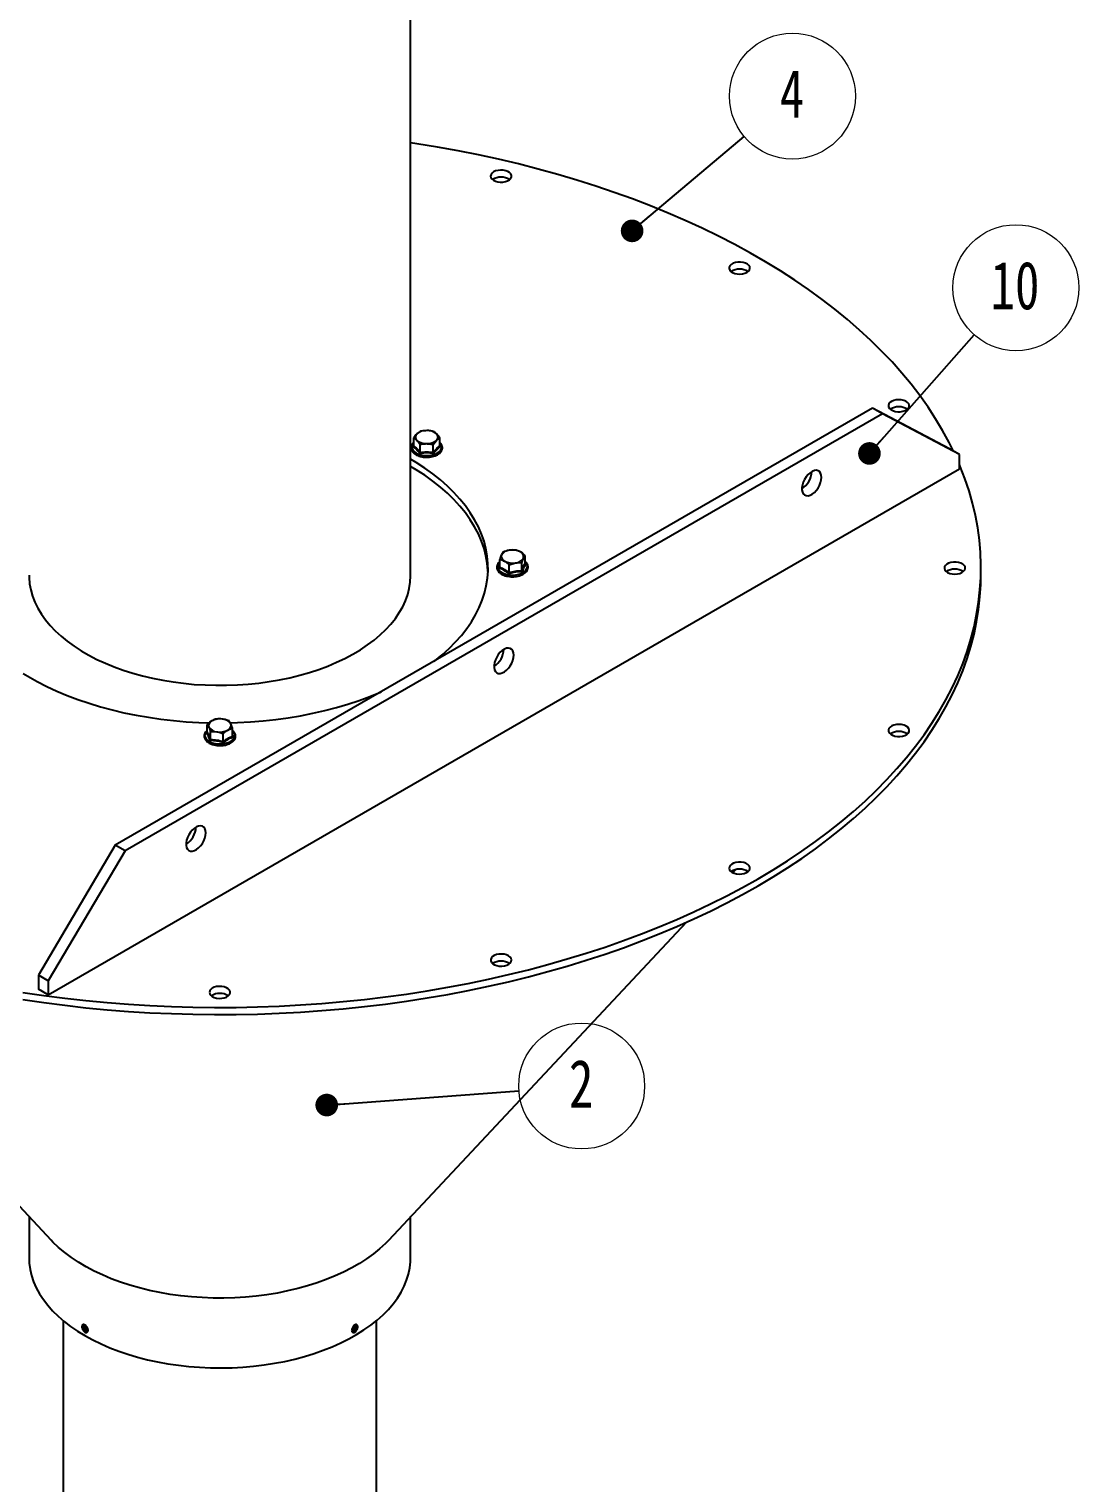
# Paper-space layout 'Sheet12' of a CAD drawing. Header units: millimetres. Extents: x 2 to 418, y -7 to 305.
# Drawn here: x 211.5 to 257.9, y 83.3 to 147.5 of the extents above; entities that cross this region are included whole.
import ezdxf

# ---------------------------------------------------------------- set-up
doc = ezdxf.new("R2010")
doc.units = ezdxf.units.MM
doc.styles.add('SLDTEXTSTYLE0', font='TXT', dxfattribs={"width": 0.75})
doc.dimstyles.new('SLDDIMSTYLE3', dxfattribs={"dimtxt": 0.18, "dimasz": 1, "dimexe": 0, "dimexo": 0.0625, "dimgap": 0, "dimtad": 0, "dimtih": 1, "dimtoh": 1, "dimdec": 0, "dimrnd": 1e-09, "dimzin": 0, "dimdsep": 46, "dimtxsty": 'Standard', "dimblk1": 'DOT', "dimblk2": 'DOT', "dimsah": 1, "dimcen": 0.09, "dimadec": 0, "dimazin": 0, "dimtfac": 1, "dimtdec": 0, "dimtofl": 0, "dimtmove": 0, "dimatfit": 3, "dimldrblk": 'DOT', "dimfxl": 1, "dimfrac": 2, "dimtolj": 1, "dimtzin": 0, "dimarcsym": 0})

# ---------------------------------------------------------------- blocks, each defined once
blk = doc.blocks.new('SW_NOTE_144')
at = {"color": 0, "linetype": 'Continuous', "lineweight": 0}
blk.add_circle((2.129, 1.79), 2.782, dxfattribs=at)
at = {"color": 0, "linetype": 'Continuous', "lineweight": 0, "insert": (2.108, 2.952), "char_height": 2.117, "attachment_point": 2, "style": 'SLDTEXTSTYLE0'}
blk.add_mtext('4', dxfattribs=at)
blk = doc.blocks.new('_DOT')
at = {"color": 0, "linetype": 'ByBlock', "lineweight": -2}
blk.add_line((-0.5, 0), (-1, 0), dxfattribs=at)
at = {"color": 0, "linetype": 'ByBlock', "const_width": 0.5}
blk.add_lwpolyline([(-0.25, 0, 1), (0.25, 0, 1)], format="xyb", close=True, dxfattribs=at)
blk = doc.blocks.new('SW_NOTE_145')
at = {"color": 0, "linetype": 'Continuous', "lineweight": 0}
blk.add_circle((1.842, 2.084), 2.782, dxfattribs=at)
at = {"color": 0, "linetype": 'Continuous', "lineweight": 0, "insert": (1.8, 3.246), "char_height": 2.1167, "attachment_point": 2, "style": 'SLDTEXTSTYLE0'}
blk.add_mtext('10', dxfattribs=at)
blk = doc.blocks.new('SW_NOTE_150')
at = {"color": 0, "linetype": 'Continuous', "lineweight": 0}
blk.add_circle((2.774, 0.207), 2.782, dxfattribs=at)
at = {"color": 0, "linetype": 'Continuous', "lineweight": 0, "insert": (2.753, 1.369), "char_height": 2.117, "attachment_point": 2, "style": 'SLDTEXTSTYLE0'}
blk.add_mtext('2', dxfattribs=at)

psp = doc.layouts.new('Sheet12')

# ---------------------------------------------------------------- linework, layer by layer
at = {"color": 7, "linetype": 'Continuous', "lineweight": 25}
for p, q in [((228.3421, 123.4098), (228.3421, 171.9045)), ((248.7489, 130.8049), (215.2973, 111.4937)), ((249.1841, 130.5537), (215.7325, 111.2425)), ((249.1841, 130.5537), (248.7489, 130.8049)), ((252.1485, 128.9988), (248.7489, 130.8049)), ((252.5836, 128.7476), (249.1841, 130.5537)), ((228.7645, 129.7721), (228.6202, 129.6643)), ((228.4446, 129.1001), (228.4759, 129.1392)), ((228.4759, 129.4835), (228.6202, 129.3756)), ((228.4759, 129.1329), (228.4759, 129.4835)), ((228.7645, 128.8442), (228.7645, 129.1949)), ((229.3419, 129.1949), (229.4862, 129.3756)), ((229.3419, 128.8442), (229.3419, 129.1949)), ((229.6306, 129.4835), (229.4862, 129.6643)), ((229.6306, 129.1329), (229.6306, 129.4835)), ((229.6306, 129.1372), (229.6618, 129.1001)), ((228.9611, 128.6336), (229.0402, 128.6303)), ((252.5836, 128.7476), (252.1485, 128.9988)), ((252.5836, 128.1195), (252.5836, 128.7476)), ((212.3329, 104.8832), (252.5836, 128.1195)), ((232.2806, 123.7714), (232.2806, 124.122)), ((232.43, 124.4439), (232.3553, 124.3194)), ((232.6889, 123.8863), (232.9677, 123.9659)), ((232.9877, 124.5302), (232.7089, 124.5235)), ((233.2465, 123.9726), (233.3212, 124.17)), ((233.2465, 123.6219), (233.2465, 123.9726)), ((233.396, 123.9439), (233.396, 124.2945)), ((233.3977, 123.9361), (233.4262, 123.9158)), ((232.6889, 123.5357), (232.6889, 123.8863)), ((253.5306, 123.4219), (253.5306, 123.7359)), ((220.3235, 116.9836), (220.0446, 117.0632)), ((219.3273, 116.4555), (219.3562, 116.4773)), ((219.3575, 116.8342), (219.4322, 116.7097)), ((219.3575, 116.4835), (219.3575, 116.8342)), ((219.507, 116.5122), (219.7858, 116.5056)), ((219.507, 116.1616), (219.507, 116.5122)), ((220.0646, 116.0753), (220.0646, 116.426)), ((220.4729, 116.6617), (220.3982, 116.8591)), ((220.4729, 116.311), (220.4729, 116.6617)), ((215.2973, 111.4937), (211.8978, 105.7626)), ((215.7325, 111.2425), (212.3329, 105.5114)), ((215.7325, 111.2425), (215.2973, 111.4937)), ((242.5773, 110.2784), (242.7113, 110.4213)), ((199.3014, 108.0931), (212.4588, 94.056)), ((227.3715, 94.056), (240.529, 108.0931)), ((212.3329, 105.5114), (211.8978, 105.7626)), ((211.8978, 105.7626), (211.8978, 105.1344)), ((212.3329, 105.5114), (212.3329, 104.8832)), ((212.3329, 104.8832), (211.8978, 105.1344)), ((211.4883, 95.0914), (211.4883, 93.2727)), ((228.3421, 93.2727), (228.3421, 95.0914)), ((212.9921, 90.499), (212.9921, 71.917)), ((213.9358, 90.3126), (213.875, 90.2774)), ((213.8782, 90.1876), (213.9202, 90.2173)), ((213.9241, 90.2141), (213.8782, 90.1876)), ((213.8782, 90.1876), (213.8977, 90.1074)), ((213.984, 90.1572), (213.8977, 90.1074)), ((213.8977, 90.1074), (213.9591, 90.0569)), ((213.9816, 90.1668), (213.9202, 90.2173)), ((214.0011, 90.0866), (213.9591, 90.0569)), ((213.9816, 90.1668), (214.0011, 90.0866)), ((214.0288, 90.011), (214.0909, 90.0468)), ((225.7385, 90.0473), (225.8015, 90.011)), ((225.8293, 90.1167), (225.8712, 90.1949)), ((225.8293, 90.1167), (225.8487, 90.059)), ((225.8331, 90.1239), (225.9102, 90.0794)), ((225.8487, 90.059), (225.9102, 90.0794)), ((225.9327, 90.2153), (225.8712, 90.1949)), ((225.8816, 90.1983), (225.9522, 90.1576)), ((225.9554, 90.2774), (225.8939, 90.3129)), ((225.9522, 90.1576), (225.9102, 90.0794)), ((225.9327, 90.2153), (225.9522, 90.1576)), ((226.8383, 71.917), (226.8383, 90.499))]:
    psp.add_line(p, q, dxfattribs=at)
at = {"color": 8, "linetype": 'Continuous', "lineweight": 25}
psp.add_line((220.4729, 116.3485), (220.5031, 116.2736), dxfattribs=at)
at = {"color": 7, "linetype": 'Continuous', "lineweight": 25, "flags": 128}
for points in [[(252.3181, 128.9009), (252.126, 129.2869), (251.8409, 129.8109), (251.5304, 130.33), (251.1945, 130.8439), (250.8335, 131.352), (250.4478, 131.8541), (250.0376, 132.3496), (249.6033, 132.8383), (249.1452, 133.3196), (248.6637, 133.7933), (248.1592, 134.2589), (247.632, 134.7161), (247.0827, 135.1645), (246.5115, 135.6038), (245.9191, 136.0335), (245.3059, 136.4534), (244.6723, 136.8631), (244.0189, 137.2623), (243.3462, 137.6506), (242.6547, 138.0279), (241.945, 138.3936), (241.2176, 138.7476), (240.4732, 139.0896), (239.7123, 139.4193), (238.9356, 139.7365), (238.1436, 140.0408), (237.3371, 140.332), (236.5165, 140.61), (235.6827, 140.8745), (234.8363, 141.1252), (233.9779, 141.362), (233.1082, 141.5847), (232.2279, 141.793), (231.3379, 141.987), (230.4386, 142.1663), (229.5309, 142.3308), (228.6156, 142.4804), (228.3421, 142.522)], [(232.7641, 140.9471), (232.7947, 141.0116), (232.7965, 141.0783), (232.7695, 141.1433), (232.7153, 141.2023), (232.6375, 141.2517), (232.5408, 141.2884), (232.4313, 141.31), (232.316, 141.3152), (232.202, 141.3038), (232.0966, 141.2763), (232.0063, 141.2345), (231.9368, 141.1811), (231.8926, 141.1194), (231.8763, 141.0533), (231.8889, 140.9869), (231.9298, 140.9244), (231.9964, 140.8698), (232.0843, 140.8264), (232.1882, 140.797), (232.3015, 140.7835), (232.4171, 140.7866), (232.5277, 140.8063), (232.6263, 140.8412), (232.7068, 140.8891), (232.7641, 140.9471)], [(243.1954, 136.7984), (243.2663, 136.8512), (243.3122, 136.9125), (243.3303, 136.9785), (243.3194, 137.045), (243.2802, 137.1078), (243.2152, 137.163), (243.1284, 137.2072), (243.0253, 137.2375), (242.9124, 137.2521), (242.7968, 137.25), (242.6857, 137.2314), (242.5861, 137.1974), (242.5043, 137.1501), (242.4454, 137.0927), (242.4131, 137.0285), (242.4095, 136.9618), (242.4348, 136.8966), (242.4873, 136.8371), (242.5638, 136.787), (242.6595, 136.7494), (242.7683, 136.7268), (242.8835, 136.7205), (242.9978, 136.731), (243.1039, 136.7575), (243.1954, 136.7984)], [(250.0824, 130.6611), (250.1829, 130.6942), (250.266, 130.7407), (250.3264, 130.7976), (250.3604, 130.8614), (250.3659, 130.9282), (250.3424, 130.9936), (250.2915, 131.0535), (250.2164, 131.1043), (250.1217, 131.1427), (250.0135, 131.1663), (249.8985, 131.1737), (249.784, 131.1642), (249.6771, 131.1387), (249.5846, 131.0986), (249.5122, 131.0465), (249.4646, 130.9856), (249.4447, 130.9198), (249.4538, 130.8532), (249.4913, 130.79), (249.5548, 130.7342), (249.6404, 130.6893), (249.7426, 130.658), (249.8551, 130.6424), (249.9708, 130.6435), (250.0824, 130.6611)], [(229.3801, 119.6236), (229.4062, 119.6436), (229.7352, 119.911), (230.0416, 120.1872), (230.3246, 120.4716), (230.5838, 120.7635), (230.8184, 121.0622), (231.0279, 121.367), (231.2119, 121.6773), (231.3698, 121.9924), (231.5015, 122.3114), (231.6065, 122.6337), (231.6846, 122.9586), (231.7356, 123.2852), (231.7594, 123.6129), (231.756, 123.9409), (231.7254, 124.2684), (231.6676, 124.5947), (231.5827, 124.9189), (231.4711, 125.2405), (231.3328, 125.5586), (231.1683, 125.8726), (230.9779, 126.1816), (230.7621, 126.4849), (230.5213, 126.782), (230.2561, 127.0721), (229.9672, 127.3544), (229.6551, 127.6285), (229.3206, 127.8936), (228.9645, 128.1491), (228.5875, 128.3945), (228.3421, 128.5423)], [(231.7582, 123.5789), (231.756, 123.6268), (231.7254, 123.9543), (231.6676, 124.2806), (231.5827, 124.6049), (231.4711, 124.9265), (231.3328, 125.2446), (231.1683, 125.5585), (230.9779, 125.8675), (230.7621, 126.1709), (230.5213, 126.4679), (230.2561, 126.758), (229.9672, 127.0404), (229.6551, 127.3144), (229.3206, 127.5795), (228.9645, 127.8351), (228.5875, 128.0805), (228.3421, 128.2282)], [(243.6848, 110.014), (244.3479, 110.4078), (244.9915, 110.8123), (245.615, 111.2271), (246.2179, 111.652), (246.7997, 112.0865), (247.36, 112.5304), (247.8983, 112.9832), (248.4142, 113.4447), (248.9073, 113.9144), (249.3771, 114.3919), (249.8234, 114.877), (250.2457, 115.3691), (250.6437, 115.868), (251.017, 116.3731), (251.3655, 116.8842), (251.6888, 117.4007), (251.9866, 117.9223), (252.2588, 118.4486), (252.505, 118.9791), (252.7251, 119.5134), (252.919, 120.0511), (253.0864, 120.5917), (253.2272, 121.1349), (253.3414, 121.6801), (253.4288, 122.227), (253.4893, 122.7751), (253.523, 123.324), (253.5297, 123.8732), (253.5095, 124.4223), (253.4624, 124.9708), (253.3885, 125.5184), (253.2877, 126.0645), (253.1602, 126.6088), (253.006, 127.1507), (252.8254, 127.69), (252.6184, 128.226), (252.5836, 128.3095)], [(246.4916, 127.7432), (246.4815, 127.8453), (246.4514, 127.931), (246.4029, 127.9961), (246.3382, 128.0376), (246.2603, 128.0536), (246.1729, 128.0434), (246.08, 128.0073), (245.9861, 127.9472), (245.8954, 127.8658), (245.8123, 127.7669), (245.7406, 127.6552), (245.6836, 127.5358), (245.6441, 127.4144), (245.6239, 127.2966), (245.6239, 127.1879), (245.6441, 127.0935), (245.6836, 127.0177), (245.7406, 126.964), (245.8123, 126.9351), (245.8954, 126.9322), (245.9861, 126.9555), (246.08, 127.0038), (246.1729, 127.075), (246.2603, 127.1657), (246.3382, 127.2716), (246.4029, 127.3879), (246.4514, 127.509), (246.4815, 127.6293), (246.4916, 127.7432)], [(252.3767, 123.4695), (252.4915, 123.4778), (252.5991, 123.5024), (252.6927, 123.5417), (252.7664, 123.5931), (252.8157, 123.6536), (252.8373, 123.7192), (252.8301, 123.7858), (252.7943, 123.8493), (252.7323, 123.9057), (252.648, 123.9514), (252.5466, 123.9836), (252.4346, 124.0002), (252.3189, 124.0002), (252.2068, 123.9836), (252.1054, 123.9514), (252.0211, 123.9057), (251.9591, 123.8493), (251.9234, 123.7858), (251.9161, 123.7192), (251.9378, 123.6536), (251.987, 123.5931), (252.0608, 123.5417), (252.1544, 123.5024), (252.2619, 123.4778), (252.3767, 123.4695)], [(211.4883, 123.4219), (211.4902, 123.3186), (211.5138, 123.0436), (211.5643, 122.7699), (211.6416, 122.4982), (211.7454, 122.2294), (211.8753, 121.9645), (212.031, 121.7043), (212.212, 121.4495), (212.4176, 121.2011), (212.6473, 120.9598), (212.9002, 120.7263), (213.1756, 120.5015), (213.4726, 120.2861), (213.7902, 120.0807), (214.1275, 119.886), (214.4833, 119.7027), (214.8565, 119.5312), (215.2459, 119.3722), (215.6502, 119.2262), (216.0682, 119.0936), (216.4986, 118.9749), (216.9399, 118.8705), (217.3907, 118.7806), (217.8496, 118.7055), (218.3151, 118.6456), (218.7857, 118.601), (219.26, 118.5719), (219.7363, 118.5582), (220.2133, 118.5602), (220.6893, 118.5777), (221.1628, 118.6107), (221.6323, 118.6592), (222.0963, 118.7229), (222.5533, 118.8017), (223.0018, 118.8952), (223.4405, 119.0033), (223.8679, 119.1255), (224.2826, 119.2615), (224.6834, 119.4108), (225.0688, 119.5729), (225.4378, 119.7474), (225.789, 119.9337), (226.1215, 120.1311), (226.434, 120.339), (226.7257, 120.5569), (226.9956, 120.7839), (227.2428, 121.0194), (227.4665, 121.2625), (227.666, 121.5126), (227.8407, 121.7688), (227.99, 122.0303), (228.1135, 122.2963), (228.2106, 122.5658), (228.2812, 122.8381), (228.3251, 123.1123), (228.3419, 123.3875), (228.3421, 123.434)], [(243.6848, 109.6999), (244.3479, 110.0937), (244.9915, 110.4982), (245.615, 110.913), (246.2179, 111.3379), (246.7997, 111.7724), (247.36, 112.2163), (247.8983, 112.6691), (248.4142, 113.1306), (248.9073, 113.6003), (249.3771, 114.0779), (249.8234, 114.5629), (250.2457, 115.0551), (250.6437, 115.5539), (251.017, 116.0591), (251.3655, 116.5701), (251.6888, 117.0866), (251.9866, 117.6082), (252.2588, 118.1345), (252.505, 118.665), (252.7251, 119.1993), (252.919, 119.737), (253.0864, 120.2777), (253.2272, 120.8208), (253.3414, 121.3661), (253.4288, 121.913), (253.4893, 122.4611), (253.523, 123.0099), (253.5306, 123.4219)], [(232.8934, 119.8931), (232.8832, 119.9953), (232.8532, 120.0809), (232.8047, 120.146), (232.74, 120.1875), (232.6621, 120.2035), (232.5747, 120.1933), (232.4818, 120.1573), (232.3879, 120.0971), (232.2972, 120.0157), (232.2141, 119.9168), (232.1424, 119.8051), (232.0854, 119.6857), (232.0459, 119.5643), (232.0257, 119.4465), (232.0257, 119.3378), (232.0459, 119.2434), (232.0854, 119.1676), (232.1424, 119.114), (232.2141, 119.085), (232.2972, 119.0821), (232.3879, 119.1054), (232.4818, 119.1538), (232.5747, 119.2249), (232.6621, 119.3156), (232.74, 119.4216), (232.8047, 119.5378), (232.8532, 119.6589), (232.8832, 119.7792), (232.8934, 119.8931)], [(211.2328, 119.0836), (211.4388, 118.9586), (211.8453, 118.7295), (212.2704, 118.5119), (212.7131, 118.3063), (213.1723, 118.1132), (213.647, 117.9331), (214.1362, 117.7662), (214.6386, 117.6132), (215.1532, 117.4742), (215.6787, 117.3496), (216.214, 117.2396), (216.7578, 117.1447), (217.3088, 117.0649), (217.8659, 117.0004), (218.4276, 116.9514), (218.9928, 116.9181), (219.4501, 116.9026)], [(220.3723, 116.9024), (220.6958, 116.9122), (221.2617, 116.9416), (221.8244, 116.9867), (222.3827, 117.0473), (222.9354, 117.1233), (223.4811, 117.2145), (224.0186, 117.3207), (224.5467, 117.4416), (225.0642, 117.5771), (225.5697, 117.7267), (226.0623, 117.8901), (226.5408, 118.0669), (227.004, 118.2568), (227.0388, 118.2719)], [(220.5022, 116.5253), (220.4856, 116.5426), (220.4729, 116.5546)], [(249.7291, 116.3184), (249.8407, 116.3008), (249.9564, 116.2997), (250.0689, 116.3153), (250.1711, 116.3466), (250.2567, 116.3915), (250.3202, 116.4473), (250.3577, 116.5105), (250.3667, 116.5771), (250.3468, 116.6429), (250.2992, 116.7038), (250.2269, 116.7559), (250.1344, 116.796), (250.0275, 116.8215), (249.913, 116.831), (249.798, 116.8236), (249.6897, 116.8), (249.5951, 116.7616), (249.52, 116.7108), (249.4691, 116.6508), (249.4456, 116.5854), (249.451, 116.5187), (249.4851, 116.4549), (249.5455, 116.398), (249.6286, 116.3515), (249.7291, 116.3184)], [(219.2952, 112.043), (219.285, 112.1452), (219.255, 112.2308), (219.2065, 112.2959), (219.1418, 112.3374), (219.0639, 112.3534), (218.9765, 112.3432), (218.8836, 112.3072), (218.7897, 112.2471), (218.699, 112.1656), (218.6159, 112.0668), (218.5442, 111.955), (218.4872, 111.8356), (218.4477, 111.7142), (218.4275, 111.5964), (218.4275, 111.4878), (218.4477, 111.3933), (218.4872, 111.3175), (218.5442, 111.2639), (218.6159, 111.235), (218.699, 111.232), (218.7897, 111.2553), (218.8836, 111.3037), (218.9765, 111.3749), (219.0639, 111.4655), (219.1418, 111.5715), (219.2065, 111.6877), (219.255, 111.8088), (219.285, 111.9291), (219.2952, 112.043)], [(242.5426, 110.2966), (242.634, 110.2556), (242.7401, 110.2291), (242.8544, 110.2187), (242.9696, 110.2249), (243.0784, 110.2476), (243.1741, 110.2851), (243.2506, 110.3352), (243.3032, 110.3947), (243.3284, 110.4599), (243.3248, 110.5267), (243.2925, 110.5908), (243.2336, 110.6483), (243.1518, 110.6955), (243.0522, 110.7295), (242.9411, 110.7481), (242.8255, 110.7502), (242.7126, 110.7357), (242.6095, 110.7053), (242.5227, 110.6612), (242.4577, 110.6059), (242.4185, 110.5431), (242.4076, 110.4766), (242.4257, 110.4106), (242.4716, 110.3493), (242.5426, 110.2966)], [(211.2148, 104.9914), (212.1372, 104.8568), (213.0657, 104.7373), (213.9998, 104.633), (214.9386, 104.544), (215.8814, 104.4704), (216.8274, 104.4122), (217.7759, 104.3695), (218.7261, 104.3423), (219.6773, 104.3307), (220.6286, 104.3346), (221.5794, 104.354), (222.5288, 104.3889), (223.4762, 104.4394), (224.4207, 104.5053), (225.3616, 104.5866), (226.2981, 104.6832), (227.2295, 104.7951), (228.1551, 104.9222), (229.074, 105.0644), (229.9856, 105.2215), (230.8892, 105.3934), (231.784, 105.58), (232.6692, 105.7812), (233.5443, 105.9967), (234.4084, 106.2265), (235.2609, 106.4703), (236.1011, 106.7279), (236.9284, 106.9991), (237.742, 107.2838), (238.5414, 107.5816), (239.3258, 107.8923), (240.0947, 108.2158), (240.8474, 108.5517), (241.5834, 108.8997), (242.302, 109.2596), (243.0026, 109.6311), (243.6848, 110.014)], [(211.2148, 104.6774), (212.1372, 104.5427), (213.0657, 104.4232), (213.9998, 104.319), (214.9386, 104.23), (215.8814, 104.1564), (216.8274, 104.0982), (217.7759, 104.0555), (218.7261, 104.0283), (219.6773, 104.0166), (220.6286, 104.0205), (221.5794, 104.0399), (222.5288, 104.0749), (223.4762, 104.1253), (224.4207, 104.1912), (225.3616, 104.2725), (226.2981, 104.3692), (227.2295, 104.4811), (228.1551, 104.6082), (229.074, 104.7503), (229.9856, 104.9074), (230.8892, 105.0793), (231.784, 105.266), (232.6692, 105.4671), (233.5443, 105.6827), (234.4084, 105.9124), (235.2609, 106.1562), (236.1011, 106.4138), (236.9284, 106.6851), (237.742, 106.9697), (238.5414, 107.2675), (239.3258, 107.5783), (240.0947, 107.9017), (240.8474, 108.2376), (241.5834, 108.5856), (242.302, 108.9456), (243.0026, 109.3171), (243.6848, 109.6999)], [(231.9112, 106.3208), (231.9685, 106.2628), (232.049, 106.2148), (232.1477, 106.1799), (232.2583, 106.1603), (232.3738, 106.1571), (232.4871, 106.1707), (232.591, 106.2), (232.679, 106.2434), (232.7455, 106.2981), (232.7864, 106.3605), (232.7991, 106.4269), (232.7828, 106.493), (232.7385, 106.5547), (232.6691, 106.6082), (232.5788, 106.6499), (232.4733, 106.6774), (232.3594, 106.6889), (232.244, 106.6836), (232.1346, 106.662), (232.0379, 106.6253), (231.96, 106.5759), (231.9059, 106.5169), (231.8789, 106.452), (231.8807, 106.3852), (231.9112, 106.3208)], [(219.4536, 104.9963), (219.4681, 104.93), (219.5107, 104.8679), (219.5787, 104.8139), (219.6678, 104.7713), (219.7725, 104.7429), (219.8861, 104.7304), (220.0016, 104.7346), (220.1116, 104.7552), (220.2093, 104.791), (220.2885, 104.8397), (220.3442, 104.8982), (220.373, 104.9629), (220.373, 105.0297), (220.3442, 105.0944), (220.2885, 105.1529), (220.2093, 105.2016), (220.1116, 105.2374), (220.0016, 105.258), (219.8861, 105.2622), (219.7725, 105.2497), (219.6678, 105.2212), (219.5787, 105.1787), (219.5107, 105.1246), (219.4681, 105.0625), (219.4536, 104.9963)], [(227.3715, 94.056), (227.2271, 93.9081), (226.9727, 93.6733), (226.6956, 93.4471), (226.3968, 93.2304), (226.0772, 93.0237), (225.738, 92.8279), (225.38, 92.6434), (225.0046, 92.4709), (224.6128, 92.3109), (224.206, 92.164), (223.7855, 92.0307), (223.3525, 91.9112), (222.9085, 91.8061), (222.455, 91.7157), (221.9933, 91.6402), (221.525, 91.58), (221.0515, 91.5351), (220.5744, 91.5057), (220.0951, 91.492), (219.6153, 91.494), (219.1364, 91.5116), (218.6601, 91.5449), (218.1877, 91.5936), (217.7209, 91.6577), (217.2611, 91.7369), (216.8098, 91.8311), (216.3685, 91.9398), (215.9385, 92.0627), (215.5213, 92.1995), (215.1181, 92.3497), (214.7303, 92.5129), (214.3592, 92.6884), (214.0058, 92.8758), (213.6713, 93.0744), (213.3569, 93.2836), (213.0634, 93.5028), (212.7919, 93.7312), (212.5432, 93.9681), (212.4588, 94.056)], [(211.4883, 93.2727), (211.4986, 93.0318), (211.5357, 92.7573), (211.5996, 92.4845), (211.6902, 92.2142), (211.8071, 91.9472), (211.95, 91.6845), (212.1184, 91.4269), (212.3117, 91.1752), (212.5295, 90.9303), (212.7709, 90.6928), (213.0351, 90.4636), (213.3214, 90.2434), (213.6289, 90.0329), (213.9564, 89.8328)], [(213.9564, 89.8328), (214.3031, 89.6437), (214.6677, 89.4662), (215.0492, 89.3009), (215.4462, 89.1483), (215.8576, 89.009), (216.2819, 88.8833), (216.7179, 88.7717), (217.1641, 88.6745), (217.6192, 88.592), (218.0816, 88.5245), (218.5498, 88.4722), (219.0225, 88.4353), (219.498, 88.4139), (219.9748, 88.408), (220.4515, 88.4178), (220.9264, 88.4431), (221.3981, 88.4838), (221.865, 88.5399), (222.3257, 88.6112), (222.7787, 88.6974), (223.2225, 88.7982), (223.6557, 88.9134), (224.0769, 89.0426), (224.4848, 89.1853), (224.878, 89.3411), (225.2554, 89.5094), (225.6157, 89.6899), (225.9576, 89.8818), (226.2803, 90.0846), (226.5825, 90.2976), (226.8634, 90.5201), (227.122, 90.7514), (227.3576, 90.9908), (227.5693, 91.2376), (227.7565, 91.4908), (227.9185, 91.7498), (228.055, 92.0136), (228.1653, 92.2814), (228.2492, 92.5525), (228.3065, 92.8258), (228.3368, 93.1006), (228.3421, 93.2727)], [(213.9182, 90.2831), (213.8812, 90.2805), (213.8549, 90.2571), (213.8434, 90.2166), (213.8485, 90.165), (213.8692, 90.1102), (213.9026, 90.0607), (213.9435, 90.0238), (213.9856, 90.0053), (214.0226, 90.0079), (214.0489, 90.0313), (214.0604, 90.0719), (214.0553, 90.1234), (214.0346, 90.1782), (214.0012, 90.2277), (213.9603, 90.2646), (213.9182, 90.2831)], [(213.9125, 90.2489), (213.8827, 90.2468), (213.8616, 90.228), (213.8523, 90.1954), (213.8564, 90.1539), (213.8731, 90.1098), (213.9, 90.0699), (213.9329, 90.0402), (213.9668, 90.0253), (213.9966, 90.0274), (214.0177, 90.0462), (214.027, 90.0789), (214.0229, 90.1204), (214.0062, 90.1645), (213.9793, 90.2044), (213.9464, 90.234), (213.9125, 90.2489)], [(225.8447, 90.2442), (225.8077, 90.1988), (225.7815, 90.1451), (225.77, 90.0913), (225.775, 90.0456), (225.7958, 90.0148), (225.8292, 90.0038), (225.87, 90.0141), (225.9122, 90.0442), (225.9492, 90.0896), (225.9754, 90.1433), (225.9869, 90.1971), (225.9819, 90.2428), (225.9611, 90.2736), (225.9278, 90.2846), (225.8869, 90.2743), (225.8447, 90.2442)], [(225.8636, 90.2176), (225.8338, 90.1811), (225.8126, 90.1379), (225.8034, 90.0946), (225.8074, 90.0577), (225.8242, 90.033), (225.851, 90.0241), (225.8839, 90.0324), (225.9178, 90.0567), (225.9476, 90.0932), (225.9688, 90.1364), (225.978, 90.1797), (225.974, 90.2165), (225.9572, 90.2413), (225.9304, 90.2502), (225.8975, 90.2419), (225.8636, 90.2176)]]:
    psp.add_lwpolyline(points, dxfattribs=at)
at = {"color": 8, "linetype": 'Continuous', "lineweight": 25, "flags": 128}
for points in [[(228.4759, 129.2712), (228.4589, 129.2526), (228.4124, 129.1801), (228.3921, 129.1037), (228.3989, 129.0264), (228.4325, 128.9516), (228.4915, 128.8822), (228.5734, 128.821), (228.6751, 128.7707), (228.7922, 128.7331), (228.92, 128.71), (229.0532, 128.7022)], [(229.0532, 128.7022), (229.1865, 128.71), (229.3142, 128.7331), (229.4313, 128.7707), (229.533, 128.821), (229.615, 128.8822), (229.6739, 128.9516), (229.7075, 129.0264), (229.7143, 129.1037), (229.694, 129.1801), (229.6475, 129.2526), (229.6306, 129.2712)], [(232.2806, 124.0149), (232.2368, 123.9686), (232.1935, 123.8954), (232.1766, 123.8187), (232.1867, 123.7416), (232.2236, 123.6673), (232.2856, 123.5988), (232.3702, 123.5388)], [(232.3702, 123.5388), (232.474, 123.49), (232.5927, 123.4542), (232.7215, 123.4329), (232.8551, 123.427), (232.9879, 123.4368), (233.1147, 123.4618), (233.2301, 123.501), (233.3295, 123.5529), (233.4087, 123.6152), (233.4646, 123.6855), (233.4949, 123.7608), (233.4983, 123.8381), (233.4747, 123.9142), (233.425, 123.986), (233.396, 124.0149)], [(219.3575, 116.5546), (219.3005, 116.4905), (219.2637, 116.4161), (219.2535, 116.339), (219.2704, 116.2623), (219.3137, 116.1892), (219.3817, 116.1225), (219.4715, 116.0652), (219.5794, 116.0194), (219.7011, 115.9871), (219.8316, 115.9696), (219.9655, 115.9677), (220.0973, 115.9813), (220.2217, 116.01), (220.3335, 116.0526), (220.4282, 116.1072), (220.5019, 116.1718), (220.5516, 116.2436), (220.5752, 116.3197), (220.5718, 116.397), (220.5416, 116.4723), (220.5022, 116.5253)]]:
    psp.add_lwpolyline(points, dxfattribs=at)
at = {"color": 7, "linetype": 'Continuous', "lineweight": 25}
for centre, radius, start, end in [((232.3377, 140.3337), 0.6714, 56.266533, 123.733467), ((242.869, 136.2843), 0.6608, 55.647787, 124.352213), ((249.9058, 130.1916), 0.6716, 56.277964, 123.722036), ((229.0218, 129.1812), 0.6282, 87.13005, 129.736123), ((229.0847, 129.1812), 0.6282, 50.263877, 92.86995), ((228.746, 129.52), 0.1914, 131.068685, 228.931315), ((229.0218, 129.8587), 0.6282, 230.263877, 272.86995), ((229.0847, 129.8587), 0.6282, 267.13005, 309.736123), ((229.3605, 129.52), 0.1914, 311.068685, 48.931315), ((245.116, 128.0349), 0.9413, 302.466415, 357.533586), ((232.5626, 124.2462), 0.2198, 160.538998, 249.257925), ((232.7362, 124.0679), 0.4564, 93.433502, 146.561121), ((232.8374, 124.7223), 0.7675, 242.642825, 279.771097), ((232.8391, 123.7671), 0.7675, 62.642825, 99.771097), ((232.9404, 124.4215), 0.4564, 273.433502, 326.561121), ((233.114, 124.2432), 0.2198, 340.538998, 69.257925), ((252.3767, 123.0329), 0.6612, 55.670485, 124.329515), ((231.5178, 120.1848), 0.9413, 302.466415, 357.533586), ((219.6395, 116.7829), 0.2198, 110.742075, 199.461002), ((219.9144, 116.3068), 0.7675, 80.228903, 117.357175), ((220.0173, 116.6076), 0.4564, 33.438879, 86.566498), ((219.8131, 116.9612), 0.4564, 213.438879, 266.566498), ((219.9161, 117.262), 0.7675, 260.228903, 297.357175), ((220.1909, 116.7859), 0.2198, 290.742075, 19.461002), ((249.9057, 115.8489), 0.6716, 56.277963, 123.722037), ((217.9196, 112.3347), 0.9413, 302.466415, 357.533586), ((242.8689, 109.7817), 0.6614, 55.681982, 124.318018), ((232.3376, 105.7073), 0.6714, 56.266531, 123.733469), ((219.9151, 104.2811), 0.6713, 56.256528, 123.743472)]:
    psp.add_arc(centre, radius, start, end, dxfattribs=at)
for points, knots in [([(229.0532, 129.8086), (228.9773, 129.8042), (228.8796, 129.7984), (228.7856, 129.7769), (228.7645, 129.7721)], [0, 0, 0, 0, 0.7762867, 1, 1, 1, 1]), ([(229.3419, 129.7721), (229.2697, 129.7869), (229.1745, 129.8064), (229.0768, 129.8082), (229.0532, 129.8086)], [0, 0, 0, 0, 0.7581486, 1, 1, 1, 1]), ([(229.4862, 129.6643), (229.4828, 129.6677), (229.4341, 129.7159), (229.3863, 129.745), (229.3419, 129.7721)], [0, 0, 0, 0, 0.0702148, 1, 1, 1, 1]), ([(228.4759, 129.2789), (228.4604, 129.2648), (228.4205, 129.2284), (228.381, 129.16), (228.3581, 129.0786), (228.362, 128.9968), (228.3898, 128.9191), (228.4399, 128.8472), (228.511, 128.7823), (228.6016, 128.7265), (228.7085, 128.6814), (228.8277, 128.6504), (228.914, 128.6355), (228.9591, 128.6337), (228.9611, 128.6336)], [0, 0, 0, 0, 0.0606803, 0.1565733, 0.2501859, 0.3409943, 0.4307261, 0.5213383, 0.6143234, 0.7091882, 0.8047723, 0.9002753, 0.9955999, 1, 1, 1, 1]), ([(228.4446, 129.1001), (228.4447, 129.1002), (228.4492, 129.1015), (228.4577, 129.1052), (228.4676, 129.113), (228.4745, 129.1225), (228.4754, 129.1294), (228.4759, 129.1329)], [0, 0, 0, 0, 0.0067129, 0.2676791, 0.5286892, 0.7638601, 1, 1, 1, 1]), ([(228.7489, 128.7959), (228.7365, 128.8122), (228.6741, 128.8939), (228.572, 129.0074), (228.4824, 129.0726), (228.4446, 129.1001)], [0, 0, 0, 0, 0.1257521, 0.6310579, 1, 1, 1, 1]), ([(228.6202, 129.6643), (228.6168, 129.6608), (228.568, 129.6116), (228.5203, 129.5452), (228.4759, 129.4835)], [0, 0, 0, 0, 0.07021477, 1, 1, 1, 1]), ([(228.4759, 129.1329), (228.5232, 129.0962), (228.6194, 129.0216), (228.7157, 128.904), (228.7645, 128.8442)], [0, 0, 0, 0, 0.4922071, 1, 1, 1, 1]), ([(228.6202, 129.3756), (228.6236, 129.3722), (228.6724, 129.3229), (228.7201, 129.2566), (228.7645, 129.1949)], [0, 0, 0, 0, 0.0702148, 1, 1, 1, 1]), ([(228.7645, 129.1949), (228.7856, 129.1997), (228.8796, 129.2211), (228.9773, 129.2269), (229.0532, 129.2313)], [0, 0, 0, 0, 0.22371328, 1, 1, 1, 1]), ([(229.0532, 129.2313), (229.0768, 129.2309), (229.1745, 129.2291), (229.2697, 129.2096), (229.3419, 129.1949)], [0, 0, 0, 0, 0.2418514, 1, 1, 1, 1]), ([(229.2306, 128.6444), (229.2366, 128.645), (229.2852, 128.6503), (229.3708, 128.6738), (229.4817, 128.7148), (229.5776, 128.7695), (229.6555, 128.8348), (229.7116, 128.9092), (229.7432, 128.9897), (229.7488, 129.072), (229.7289, 129.1513), (229.6902, 129.2221), (229.6494, 129.262), (229.6306, 129.2805)], [0, 0, 0, 0, 0.0142696, 0.1160578, 0.2181651, 0.3207225, 0.4237245, 0.5264649, 0.6273774, 0.7252151, 0.8211025, 0.9171315, 1, 1, 1, 1]), ([(229.3419, 128.8442), (229.3892, 128.9022), (229.4854, 129.0201), (229.5817, 129.0949), (229.6306, 129.1329)], [0, 0, 0, 0, 0.4922071, 1, 1, 1, 1]), ([(229.6618, 129.1001), (229.649, 129.0912), (229.5846, 129.0462), (229.481, 128.954), (229.3941, 128.8428), (229.3575, 128.7959)], [0, 0, 0, 0, 0.1257521, 0.6310579, 1, 1, 1, 1]), ([(229.4862, 129.3756), (229.4896, 129.379), (229.5384, 129.4272), (229.5861, 129.4564), (229.6306, 129.4835)], [0, 0, 0, 0, 0.07021477, 1, 1, 1, 1]), ([(229.6306, 129.1329), (229.631, 129.1294), (229.6319, 129.1225), (229.6388, 129.113), (229.6487, 129.1052), (229.6572, 129.1015), (229.6617, 129.1002), (229.6618, 129.1001)], [0, 0, 0, 0, 0.2361399, 0.4713108, 0.7323209, 0.9932871, 1, 1, 1, 1]), ([(228.7645, 128.8442), (228.7643, 128.8405), (228.7638, 128.8331), (228.7604, 128.8202), (228.7555, 128.8075), (228.7512, 128.7996), (228.749, 128.796), (228.7489, 128.7959)], [0, 0, 0, 0, 0.2361399, 0.4713108, 0.7323209, 0.9932871, 1, 1, 1, 1]), ([(229.3575, 128.7959), (229.3323, 128.7996), (229.2055, 128.8183), (228.9998, 128.8292), (228.8233, 128.8058), (228.7489, 128.7959)], [0, 0, 0, 0, 0.1257521, 0.6310579, 1, 1, 1, 1]), ([(228.7645, 128.8442), (228.8592, 128.8549), (229.0516, 128.8765), (229.2441, 128.8551), (229.3419, 128.8442)], [0, 0, 0, 0, 0.4922071, 1, 1, 1, 1]), ([(229.0532, 128.6297), (229.076, 128.63), (229.136, 128.6308), (229.1944, 128.6392), (229.2306, 128.6444)], [0, 0, 0, 0, 0.380231, 1, 1, 1, 1]), ([(229.3419, 128.8442), (229.3421, 128.8405), (229.3426, 128.8331), (229.346, 128.8202), (229.3509, 128.8075), (229.3552, 128.7996), (229.3575, 128.796), (229.3575, 128.7959)], [0, 0, 0, 0, 0.2361399, 0.4713108, 0.7323209, 0.9932871, 1, 1, 1, 1]), ([(232.2806, 124.0221), (232.2596, 124.0038), (232.2135, 123.9635), (232.1685, 123.8906), (232.144, 123.8093), (232.146, 123.7273), (232.1721, 123.6492), (232.2209, 123.577), (232.2839, 123.5166), (232.3358, 123.484), (232.3583, 123.4699)], [0, 0, 0, 0, 0.1135473, 0.2496547, 0.3826804, 0.5116683, 0.6389538, 0.7672346, 0.8988317, 1, 1, 1, 1]), ([(232.3553, 124.3194), (232.3536, 124.3156), (232.3283, 124.2607), (232.3036, 124.1888), (232.2806, 124.122)], [0, 0, 0, 0, 0.07021477, 1, 1, 1, 1]), ([(232.2806, 124.122), (232.2955, 124.1182), (232.362, 124.1013), (232.4311, 124.0671), (232.4847, 124.0406)], [0, 0, 0, 0, 0.2237133, 1, 1, 1, 1]), ([(232.7089, 124.5235), (232.7023, 124.5225), (232.6081, 124.5074), (232.5158, 124.4745), (232.43, 124.4439)], [0, 0, 0, 0, 0.0702148, 1, 1, 1, 1]), ([(232.4847, 124.0406), (232.5014, 124.0305), (232.5705, 123.9888), (232.6378, 123.9305), (232.6889, 123.8863)], [0, 0, 0, 0, 0.24185142, 1, 1, 1, 1]), ([(232.8489, 123.3562), (232.8649, 123.3559), (232.9243, 123.3548), (233.0258, 123.3679), (233.1478, 123.395), (233.2593, 123.4364), (233.3564, 123.4899), (233.4356, 123.5545), (233.4935, 123.6283), (233.5269, 123.7086), (233.5341, 123.7908), (233.5167, 123.8708), (233.4748, 123.9446), (233.4333, 123.9956), (233.4011, 124.0185), (233.396, 124.0221)], [0, 0, 0, 0, 0.0326197, 0.1202952, 0.2081036, 0.2961776, 0.384634, 0.4734826, 0.5621813, 0.6494125, 0.7340136, 0.8167897, 0.8995641, 0.9841715, 1, 1, 1, 1]), ([(232.9677, 123.9659), (232.9743, 123.9669), (233.0685, 123.9809), (233.1607, 123.9766), (233.2465, 123.9726)], [0, 0, 0, 0, 0.0702148, 1, 1, 1, 1]), ([(233.1918, 124.4488), (233.1382, 124.4753), (233.0691, 124.5095), (233.0026, 124.5264), (232.9877, 124.5302)], [0, 0, 0, 0, 0.77628672, 1, 1, 1, 1]), ([(233.396, 124.2945), (233.3449, 124.3387), (233.2776, 124.397), (233.2085, 124.4387), (233.1918, 124.4488)], [0, 0, 0, 0, 0.7581486, 1, 1, 1, 1]), ([(233.2465, 123.6219), (233.271, 123.6854), (233.3208, 123.8144), (233.3707, 123.9003), (233.396, 123.9439)], [0, 0, 0, 0, 0.4922071, 1, 1, 1, 1]), ([(233.3212, 124.17), (233.323, 124.1738), (233.3483, 124.2276), (233.373, 124.2623), (233.396, 124.2945)], [0, 0, 0, 0, 0.0702148, 1, 1, 1, 1]), ([(233.4262, 123.9158), (233.426, 123.9158), (233.4217, 123.9165), (233.4135, 123.9189), (233.4039, 123.9252), (233.3973, 123.9337), (233.3964, 123.9405), (233.396, 123.9439)], [0, 0, 0, 0, 0.0067129, 0.2676791, 0.5286892, 0.7638601, 1, 1, 1, 1]), ([(232.2806, 123.7714), (232.2802, 123.7678), (232.2793, 123.7607), (232.2727, 123.7502), (232.2631, 123.741), (232.2549, 123.736), (232.2505, 123.734), (232.2504, 123.734)], [0, 0, 0, 0, 0.2361399, 0.4713108, 0.7323209, 0.9932871, 1, 1, 1, 1]), ([(232.6808, 123.4855), (232.6631, 123.4995), (232.5743, 123.5698), (232.4294, 123.6645), (232.3035, 123.7134), (232.2504, 123.734)], [0, 0, 0, 0, 0.1257521, 0.6310579, 1, 1, 1, 1]), ([(232.2806, 123.7714), (232.3476, 123.7434), (232.4836, 123.6865), (232.6197, 123.5865), (232.6889, 123.5357)], [0, 0, 0, 0, 0.4922071, 1, 1, 1, 1]), ([(232.3583, 123.4699), (232.3754, 123.4606), (232.4247, 123.4338), (232.5181, 123.3984), (232.639, 123.3697), (232.7512, 123.3549), (232.8217, 123.3558), (232.8489, 123.3562)], [0, 0, 0, 0, 0.1275166, 0.3684676, 0.6091143, 0.8493298, 1, 1, 1, 1]), ([(233.2686, 123.5765), (233.2442, 123.5764), (233.1215, 123.5762), (232.9225, 123.5563), (232.7525, 123.5065), (232.6808, 123.4855)], [0, 0, 0, 0, 0.1257521, 0.6310579, 1, 1, 1, 1]), ([(232.6889, 123.5357), (232.6887, 123.5319), (232.6885, 123.5245), (232.6867, 123.5112), (232.6842, 123.4979), (232.682, 123.4895), (232.6808, 123.4856), (232.6808, 123.4855)], [0, 0, 0, 0, 0.2361399, 0.4713108, 0.7323209, 0.9932871, 1, 1, 1, 1]), ([(232.6889, 123.5357), (232.7803, 123.5605), (232.9662, 123.6109), (233.1521, 123.6182), (233.2465, 123.6219)], [0, 0, 0, 0, 0.4922071, 1, 1, 1, 1]), ([(233.2465, 123.6219), (233.2469, 123.6183), (233.2475, 123.611), (233.2524, 123.5987), (233.2593, 123.5869), (233.2654, 123.5797), (233.2686, 123.5765), (233.2686, 123.5765)], [0, 0, 0, 0, 0.2361399, 0.4713108, 0.7323209, 0.9932871, 1, 1, 1, 1]), ([(233.4262, 123.9158), (233.4194, 123.9054), (233.3855, 123.853), (233.3314, 123.7487), (233.2872, 123.6276), (233.2686, 123.5765)], [0, 0, 0, 0, 0.1257521, 0.6310579, 1, 1, 1, 1]), ([(219.5617, 116.9885), (219.5449, 116.9784), (219.4759, 116.9367), (219.4086, 116.8784), (219.3575, 116.8342)], [0, 0, 0, 0, 0.24185142, 1, 1, 1, 1]), ([(219.7658, 117.0699), (219.7509, 117.0661), (219.6844, 117.0492), (219.6153, 117.015), (219.5617, 116.9885)], [0, 0, 0, 0, 0.2237133, 1, 1, 1, 1]), ([(220.0446, 117.0632), (220.038, 117.0642), (219.9438, 117.0782), (219.8516, 117.0739), (219.7658, 117.0699)], [0, 0, 0, 0, 0.0702148, 1, 1, 1, 1]), ([(220.3982, 116.8591), (220.3964, 116.8629), (220.3712, 116.9167), (220.3464, 116.9514), (220.3235, 116.9836)], [0, 0, 0, 0, 0.07021477, 1, 1, 1, 1]), ([(219.3575, 116.5605), (219.3416, 116.5476), (219.2992, 116.5132), (219.2542, 116.4472), (219.2238, 116.3667), (219.2204, 116.2844), (219.2415, 116.2053), (219.2854, 116.1316), (219.3505, 116.0646), (219.4357, 116.0059), (219.5383, 115.9576), (219.6544, 115.9219), (219.7796, 115.8995), (219.909, 115.8923), (220.0109, 115.8952), (220.0661, 115.9051), (220.0798, 115.9076)], [0, 0, 0, 0, 0.0478139, 0.1269952, 0.2046723, 0.2799682, 0.3538924, 0.4280328, 0.5039544, 0.5816572, 0.6602087, 0.7388195, 0.8172847, 0.8956392, 0.973977, 1, 1, 1, 1]), ([(219.3575, 116.4835), (219.3571, 116.4801), (219.3562, 116.4733), (219.3496, 116.4649), (219.34, 116.4586), (219.3318, 116.4562), (219.3274, 116.4555), (219.3273, 116.4555)], [0, 0, 0, 0, 0.23613995, 0.47131079, 0.73232089, 0.99328712, 1, 1, 1, 1]), ([(219.4849, 116.1161), (219.4785, 116.1338), (219.4469, 116.2227), (219.3945, 116.348), (219.3473, 116.4236), (219.3273, 116.4555)], [0, 0, 0, 0, 0.1257521, 0.6310579, 1, 1, 1, 1]), ([(219.3575, 116.4835), (219.382, 116.4414), (219.4318, 116.3558), (219.4817, 116.227), (219.507, 116.1616)], [0, 0, 0, 0, 0.4922071, 1, 1, 1, 1]), ([(219.4322, 116.7097), (219.434, 116.7058), (219.4592, 116.6509), (219.484, 116.5791), (219.507, 116.5122)], [0, 0, 0, 0, 0.0702148, 1, 1, 1, 1]), ([(219.7858, 116.5056), (219.7924, 116.5045), (219.8866, 116.4894), (219.9788, 116.4565), (220.0646, 116.426)], [0, 0, 0, 0, 0.0702148, 1, 1, 1, 1]), ([(220.0646, 116.426), (220.1157, 116.4702), (220.183, 116.5285), (220.2521, 116.5702), (220.2688, 116.5803)], [0, 0, 0, 0, 0.7581486, 1, 1, 1, 1]), ([(220.0646, 116.0753), (220.1316, 116.1247), (220.2677, 116.2249), (220.4038, 116.282), (220.4729, 116.311)], [0, 0, 0, 0, 0.4922071, 1, 1, 1, 1]), ([(220.5031, 116.2736), (220.4851, 116.267), (220.3946, 116.2338), (220.2485, 116.1606), (220.1249, 116.0654), (220.0727, 116.0252)], [0, 0, 0, 0, 0.1257521, 0.6310579, 1, 1, 1, 1]), ([(220.0798, 115.9076), (220.108, 115.9117), (220.1783, 115.9219), (220.2819, 115.9542), (220.3869, 116.0013), (220.4754, 116.0607), (220.5444, 116.1301), (220.5903, 116.2076), (220.6108, 116.2895), (220.6049, 116.3709), (220.579, 116.4436), (220.5464, 116.4849), (220.5318, 116.5033)], [0, 0, 0, 0, 0.0715705, 0.1789313, 0.2866943, 0.3949593, 0.5035177, 0.6111661, 0.7161388, 0.8180241, 0.9188418, 1, 1, 1, 1]), ([(220.2688, 116.5803), (220.3224, 116.6068), (220.3915, 116.641), (220.458, 116.6579), (220.4729, 116.6617)], [0, 0, 0, 0, 0.77628672, 1, 1, 1, 1]), ([(220.5031, 116.2736), (220.503, 116.2737), (220.4986, 116.2757), (220.4904, 116.2807), (220.4808, 116.2899), (220.4742, 116.3004), (220.4733, 116.3075), (220.4729, 116.311)], [0, 0, 0, 0, 0.0067129, 0.2676791, 0.5286892, 0.7638601, 1, 1, 1, 1]), ([(219.507, 116.1616), (219.5066, 116.1579), (219.506, 116.1506), (219.5011, 116.1384), (219.4942, 116.1266), (219.4881, 116.1194), (219.4849, 116.1162), (219.4849, 116.1161)], [0, 0, 0, 0, 0.2361399, 0.4713108, 0.7323209, 0.9932871, 1, 1, 1, 1]), ([(220.0727, 116.0252), (220.0484, 116.0327), (219.9263, 116.0703), (219.7278, 116.112), (219.5569, 116.1149), (219.4849, 116.1161)], [0, 0, 0, 0, 0.1257521, 0.6310579, 1, 1, 1, 1]), ([(219.507, 116.1616), (219.5984, 116.1581), (219.7843, 116.151), (219.9702, 116.1008), (220.0646, 116.0753)], [0, 0, 0, 0, 0.4922071, 1, 1, 1, 1]), ([(220.0727, 116.0252), (220.0727, 116.0253), (220.0715, 116.0292), (220.0693, 116.0376), (220.0668, 116.0509), (220.065, 116.0642), (220.0648, 116.0716), (220.0646, 116.0753)], [0, 0, 0, 0, 0.0067129, 0.2676791, 0.5286892, 0.7638601, 1, 1, 1, 1]), ([(213.822, 90.2262), (213.8235, 90.243), (213.8264, 90.2765), (213.8494, 90.3097), (213.8833, 90.3252), (213.926, 90.3205), (213.9724, 90.2965), (214.0174, 90.2558), (214.0557, 90.203), (214.083, 90.1439), (214.0959, 90.085), (214.0929, 90.0331), (214.0743, 89.9938), (214.0425, 89.9718), (214.0011, 89.9696), (213.955, 89.9876), (213.9094, 90.0237), (213.8693, 90.0739), (213.8395, 90.1322), (213.8241, 90.1853), (213.8226, 90.2148), (213.822, 90.2262)], [0, 0, 0, 0, 0.0536792, 0.1073581, 0.1610457, 0.2147391, 0.2684229, 0.3220968, 0.3757759, 0.4294672, 0.4831587, 0.536838, 0.5905119, 0.6441954, 0.6978887, 0.7515766, 0.8052524, 0.8589282, 0.9126163, 0.9663095, 1, 1, 1, 1]), ([(225.7364, 90.0692), (225.7379, 90.0877), (225.741, 90.1247), (225.7649, 90.185), (225.8, 90.2403), (225.8435, 90.2854), (225.89, 90.315), (225.9343, 90.3259), (225.9716, 90.3167), (225.9978, 90.2885), (226.0101, 90.2442), (226.0073, 90.1888), (225.9895, 90.1286), (225.9588, 90.0705), (225.9183, 90.021), (225.8725, 89.9859), (225.8266, 89.9692), (225.7856, 89.9726), (225.7546, 89.9959), (225.7386, 90.0308), (225.737, 90.0585), (225.7364, 90.0692)], [0, 0, 0, 0, 0.0536792, 0.1073581, 0.1610457, 0.2147391, 0.2684229, 0.3220968, 0.3757759, 0.4294672, 0.4831587, 0.536838, 0.5905119, 0.6441954, 0.6978887, 0.7515766, 0.8052524, 0.8589282, 0.9126163, 0.9663095, 1, 1, 1, 1])]:
    psp.add_open_spline(points, degree=3, knots=knots, dxfattribs=at)
at = {"color": 8, "linetype": 'Continuous', "lineweight": 25}
psp.add_open_spline([(232.2504, 123.734), (232.2572, 123.7522), (232.2673, 123.7795), (232.2773, 123.8018), (232.2806, 123.8091)], degree=3, knots=[0, 0, 0, 0, 0.6701419, 1, 1, 1, 1], dxfattribs=at)

# ---------------------------------------------------------------- block references
at = {"color": 7, "linetype": 'Continuous', "lineweight": 0}
for name, p in [('SW_NOTE_144', (243.0755, 142.7933)), ('SW_NOTE_145', (253.2354, 134.0367)), ('SW_NOTE_150', (233.1216, 100.6528))]:
    psp.add_blockref(name, p, dxfattribs=at)

# ---------------------------------------------------------------- leaders
for points in [[(238.1246, 138.6296), (243.0755, 142.7933)], [(248.6067, 128.799), (253.2354, 134.0367)], [(224.636, 100.0185), (233.1216, 100.6528)]]:
    psp.add_leader(points, dimstyle='SLDDIMSTYLE3', dxfattribs=at)

doc.saveas('drawing.dxf')
